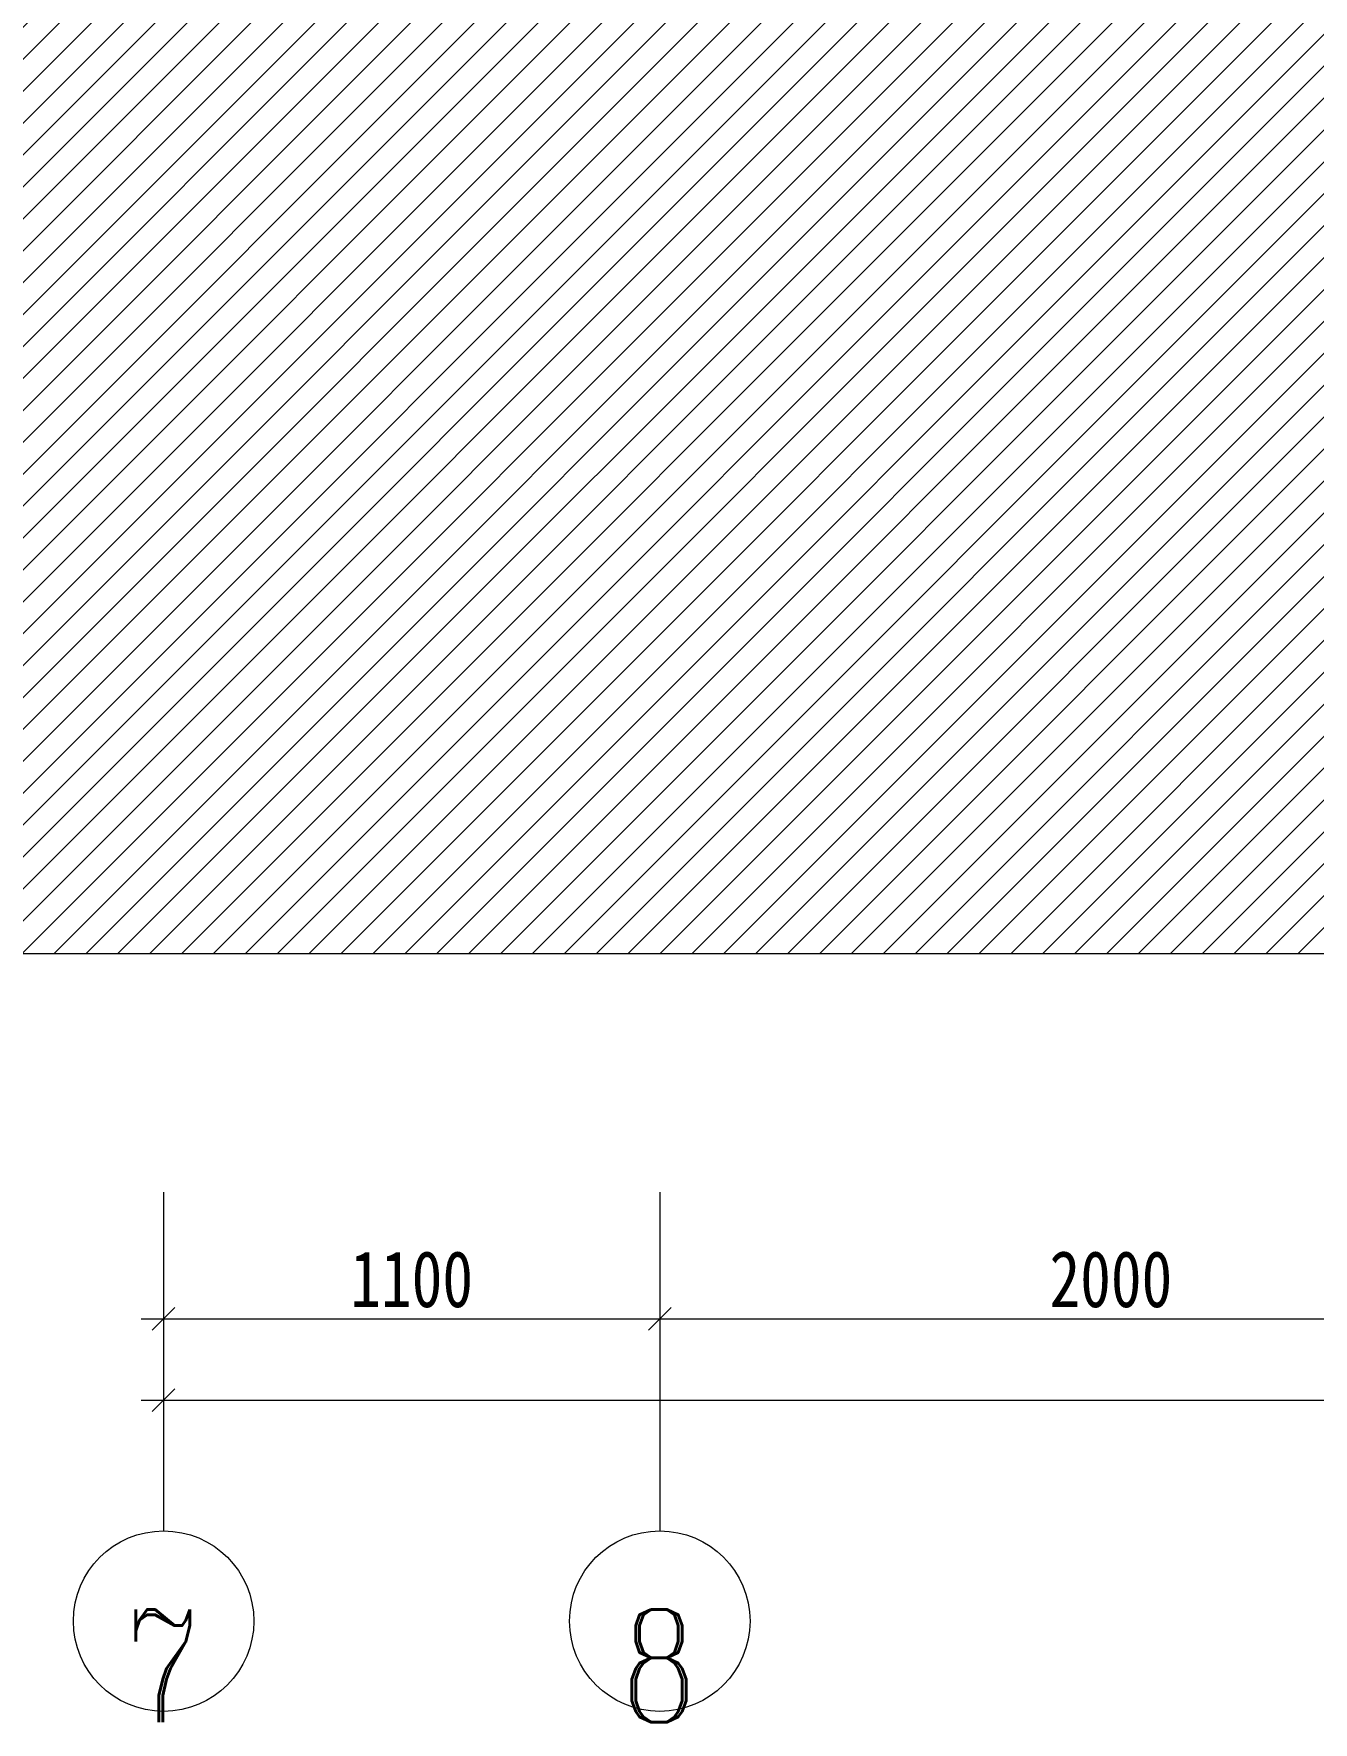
# Model space of a CAD drawing. Header units: millimetres. Extents: x 2160 to 29548, y 1196 to 18324.
# Drawn here: x 10446 to 13282, y 1196 to 4938 of the extents above; entities that cross this region are included whole.
import ezdxf

# ---------------------------------------------------------------- set-up
doc = ezdxf.new("R2010")
doc.units = ezdxf.units.MM
for name, color, linetype, lineweight, true_color in [('A-ANNO-DIMS-1', 7, 'Continuous', 13, 0x008000), ('A-DETL-3', 7, 'Continuous', 18, 0x848400), ('A-DETL-GENF-4', 7, 'Continuous', 5, 0x1e1e1e), ('S-GRID-1', 7, 'Continuous', 13, 0xc0c0c0), ('S-GRID-IDEN', 7, 'Continuous', 5, 0xc0c0c0), ('S-GRID-IDEN-1', 7, 'Continuous', 5, 0x008000)]:
    doc.layers.add(name, color=color, linetype=linetype, lineweight=lineweight, true_color=true_color)
doc.styles.add('Complex', font='complex_.ttf', dxfattribs={"width": 0.8, "height": 250})
doc.styles.add('宋体', font='', dxfattribs={"width": 0.8, "height": 125})
doc.styles.get('宋体').set_extended_font_data('SimSun')
doc.dimstyles.new('轴网尺寸标注', dxfattribs={"dimscale": 304.8, "dimtxt": 157.261586, "dimasz": 0.164042, "dimexe": 0.164042, "dimexo": 0.0625, "dimgap": 0.082021, "dimtad": 1, "dimdec": 0, "dimzin": 0, "dimdsep": 46, "dimtxsty": '宋体', "dimblk1": 'OBLIQUE', "dimblk2": 'OBLIQUE', "dimsah": 1, "dimcen": 0.09, "dimdle": 0.164042, "dimazin": 0, "dimtfac": 1, "dimtdec": 4, "dimtix": 1, "dimtmove": 0, "dimatfit": 3, "dimfxl": 0.984252, "dimfxlon": 1, "dimtvp": 1, "dimtolj": 1, "dimtzin": 0, "dimlwd": 13, "dimlwe": 13, "dimarcsym": 2})

# ---------------------------------------------------------------- blocks, each defined once
blk = doc.blocks.new('轴网 - LH-A-单圈轴号-6094658-02平面布置及立面索引')
at = {"layer": 'S-GRID-IDEN'}
blk.add_circle((0, 0), 4, dxfattribs=at)
blk = doc.blocks.new('_Oblique')
at = {"color": 0, "linetype": 'ByBlock', "lineweight": -2}
blk.add_line((-0.5, -0.5), (0.5, 0.5), dxfattribs=at)
blk = doc.blocks.new('DIMBLOCK6-02平面布置及立面索引')
at = {"layer": 'A-ANNO-DIMS-1', "color": 0, "lineweight": 13, "transparency": 16777216}
for p, q in [((10733.8, 2370.9), (10733.8, 2039.9)), ((11833.8, 2370.9), (11833.8, 2039.9)), ((10683.8, 2089.9), (11883.8, 2089.9))]:
    blk.add_line(p, q, dxfattribs=at)
at = {"layer": 'Defpoints', "color": 0, "transparency": 16777216}
for p in [(10733.8, 2389.9), (11833.8, 2389.9), (11833.8, 2089.9)]:
    blk.add_point(p, dxfattribs=at)
at = {"layer": 'A-ANNO-DIMS-1', "color": 0, "lineweight": 13, "transparency": 16777216, "xscale": 50, "yscale": 50, "zscale": 50, "rotation": 180}
blk.add_blockref('_Oblique', (10733.8, 2089.9), dxfattribs=at)
at = {"layer": 'A-ANNO-DIMS-1', "color": 0, "lineweight": 13, "transparency": 16777216, "xscale": 50, "yscale": 50, "zscale": 50}
blk.add_blockref('_Oblique', (11833.8, 2089.9), dxfattribs=at)
at = {"layer": 'A-ANNO-DIMS-1', "color": 0, "transparency": 16777216, "insert": (11283.8, 2177.4), "char_height": 125, "attachment_point": 5, "style": '宋体'}
blk.add_mtext('\\A1;1100', dxfattribs=at)
blk = doc.blocks.new('DIMBLOCK7-02平面布置及立面索引')
at = {"layer": 'A-ANNO-DIMS-1', "color": 0, "lineweight": 13, "transparency": 16777216}
for p, q in [((11833.8, 2370.9), (11833.8, 2039.9)), ((13833.8, 2370.9), (13833.8, 2039.9)), ((11783.8, 2089.9), (13883.8, 2089.9))]:
    blk.add_line(p, q, dxfattribs=at)
at = {"layer": 'Defpoints', "color": 0, "transparency": 16777216}
for p in [(11833.8, 2389.9), (13833.8, 2389.9), (13833.8, 2089.9)]:
    blk.add_point(p, dxfattribs=at)
at = {"layer": 'A-ANNO-DIMS-1', "color": 0, "lineweight": 13, "transparency": 16777216, "xscale": 50, "yscale": 50, "zscale": 50, "rotation": 180}
blk.add_blockref('_Oblique', (11833.8, 2089.9), dxfattribs=at)
at = {"layer": 'A-ANNO-DIMS-1', "color": 0, "lineweight": 13, "transparency": 16777216, "xscale": 50, "yscale": 50, "zscale": 50}
blk.add_blockref('_Oblique', (13833.8, 2089.9), dxfattribs=at)
at = {"layer": 'A-ANNO-DIMS-1', "color": 0, "transparency": 16777216, "insert": (12833.8, 2177.4), "char_height": 125, "attachment_point": 5, "style": '宋体'}
blk.add_mtext('\\A1;2000', dxfattribs=at)
blk = doc.blocks.new('DIMBLOCK12-02平面布置及立面索引')
at = {"layer": 'A-ANNO-DIMS-1', "color": 0, "lineweight": 13, "transparency": 16777216}
for p, q in [((10733.8, 2190.9), (10733.8, 1859.9)), ((26233.8, 2190.9), (26233.8, 1859.9)), ((10683.8, 1909.9), (26283.8, 1909.9))]:
    blk.add_line(p, q, dxfattribs=at)
at = {"layer": 'Defpoints', "color": 0, "transparency": 16777216}
for p in [(10733.8, 2209.9), (26233.8, 2209.9), (26233.8, 1909.9)]:
    blk.add_point(p, dxfattribs=at)
at = {"layer": 'A-ANNO-DIMS-1', "color": 0, "lineweight": 13, "transparency": 16777216, "xscale": 50, "yscale": 50, "zscale": 50, "rotation": 180}
blk.add_blockref('_Oblique', (10733.8, 1909.9), dxfattribs=at)
at = {"layer": 'A-ANNO-DIMS-1', "color": 0, "lineweight": 13, "transparency": 16777216, "xscale": 50, "yscale": 50, "zscale": 50}
blk.add_blockref('_Oblique', (26233.8, 1909.9), dxfattribs=at)
at = {"layer": 'A-ANNO-DIMS-1', "color": 0, "transparency": 16777216, "insert": (18483.8, 1997.4), "char_height": 125, "attachment_point": 5, "style": '宋体'}
blk.add_mtext('\\A1;15500', dxfattribs=at)

msp = doc.modelspace()

# ---------------------------------------------------------------- hatches: boundary and pattern name
at = {"layer": 'A-DETL-GENF-4'}
h = msp.add_hatch(dxfattribs=at)
h.set_pattern_fill('FP_6', color=256, style=0, pattern_type=2)
h.set_pattern_definition([(45, (11833.807, 0), (-35.35534, 35.35534), [])])
h.paths.add_polyline_path([(23462.2, 2900), (26733.8, 2900), (26733.8, 16700), (9283.8, 16700), (9283.8, 2900), (22371.4, 2900)], flags=0)
h.paths.add_polyline_path([(26333.8, 3300), (13733.8, 3300), (13733.8, 7200), (13483.8, 7200), (13483.8, 6440), (13380.1, 6446.3), (13278, 6465), (13178.8, 6495.9), (13084.1, 6538.5), (12995.3, 6592.2), (12913.5, 6656.3), (12840.1, 6729.7), (12776, 6811.5), (12722.3, 6900.3), (12679.7, 6995), (12648.8, 7094.2), (12630.1, 7196.3), (12623.8, 7300), (12618.6, 7241), (12603.3, 7183.7), (12578.3, 7130), (12544.3, 7081.5), (12502.4, 7039.5), (12453.8, 7005.6), (12400.1, 6980.5), (12342.8, 6965.2), (12283.8, 6960), (12283.8, 7200), (10633.8, 7200), (10633.8, 16300), (19133.6, 16300), (19245.6, 16293.7), (19356.2, 16274.9), (19463.9, 16243.9), (19567.5, 16201), (19665.7, 16146.7), (19757.1, 16081.8), (19840.8, 16007.1), (19917.3, 15920.9), (19980.4, 15832), (20034.6, 15733.9), (20077.5, 15630.3), (20108.6, 15522.5), (20127.4, 15412), (20133.6, 15300), (20133.6, 14200), (26333.8, 14200), (26333.8, 4624.6)], flags=0)

# ---------------------------------------------------------------- linework, layer by layer
at = {"layer": 'A-DETL-3'}
msp.add_line((9283.8, 2900), (26733.8, 2900), dxfattribs=at)
at = {"layer": 'S-GRID-1'}
for p, q in [((10733.8, 2370.1), (10733.8, 1620.1)), ((11833.8, 2370.1), (11833.8, 1620.1))]:
    msp.add_line(p, q, dxfattribs=at)

# ---------------------------------------------------------------- block references
at = {"layer": 'S-GRID-IDEN', "xscale": 49.99999999999998, "yscale": 49.99999999999998, "zscale": 49.99999999999998, "rotation": 180}
for p in [(10733.8, 1420.1), (11833.8, 1420.1)]:
    msp.add_blockref('轴网 - LH-A-单圈轴号-6094658-02平面布置及立面索引', p, dxfattribs=at)

# ---------------------------------------------------------------- texts
at = {"layer": 'S-GRID-IDEN-1', "char_height": 250, "width": 193.2, "attachment_point": 5, "line_spacing_factor": 1.133249, "style": 'Complex'}
for s, insert in [('\\pt480,960,1440,1920,2400,2880,3360,3840,4320,4800,5280,5760,6240,6720,7200,7680,8160,8640,9120,9600,10080,10560,11040,11520,12000,12480,12960,13440,13920,14400,14880,15360;7', (10732, 1321)), ('\\pt480,960,1440,1920,2400,2880,3360,3840,4320,4800,5280,5760,6240,6720,7200,7680,8160,8640,9120,9600,10080,10560,11040,11520,12000,12480,12960,13440,13920,14400,14880,15360;8', (11832, 1321))]:
    msp.add_mtext(s, dxfattribs=dict(at, insert=insert))

# ---------------------------------------------------------------- dimensions: what is measured, and where the dimension line sits
at = {"layer": 'A-ANNO-DIMS-1'}
for base, p1, p2, override, picture, middle in [((11833.8, 2089.9), (10733.8, 2389.9), (11833.8, 2389.9), {"dimpost": '<>', "dimfxl": 1099.999921}, 'DIMBLOCK6-02平面布置及立面索引', (11283.8, 2177.4)), ((13833.8, 2089.9), (11833.8, 2389.9), (13833.8, 2389.9), {"dimpost": '<>', "dimfxl": 2000}, 'DIMBLOCK7-02平面布置及立面索引', (12833.8, 2177.4)), ((26233.8, 1909.9), (10733.8, 2209.9), (26233.8, 2209.9), {"dimpost": '<>', "dimfxl": 15499.999921}, 'DIMBLOCK12-02平面布置及立面索引', (18483.8, 1997.4))]:
    dim = msp.add_linear_dim(base=base, p1=p1, p2=p2, dimstyle='轴网尺寸标注', override=override, dxfattribs=at)
    dim.commit()
    dim.dimension.update_dxf_attribs({"geometry": picture, "text_midpoint": middle})

doc.saveas('drawing.dxf')
